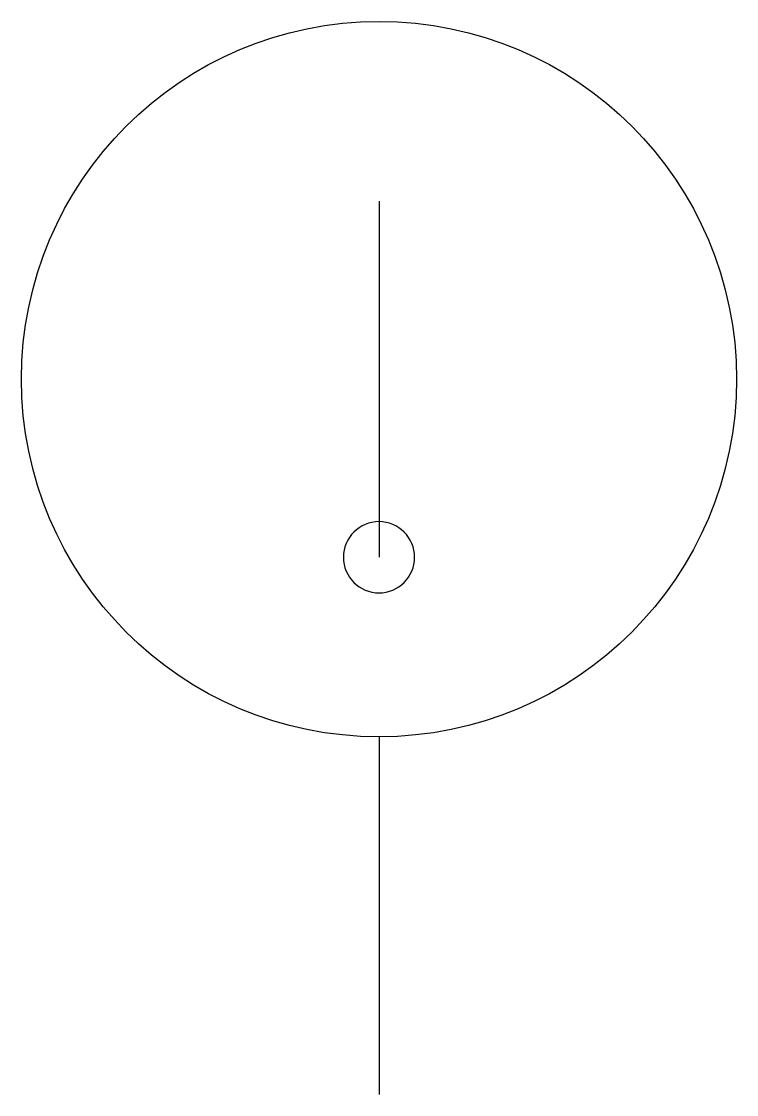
# Model space of a CAD drawing. Header units: millimetres. Extents: x -5 to 5, y 0 to 15.
import ezdxf

# ---------------------------------------------------------------- set-up
doc = ezdxf.new("R2010")
doc.units = ezdxf.units.MM
doc.linetypes.add('K5LT_BASIC', pattern=[0])

msp = doc.modelspace()

# ---------------------------------------------------------------- linework, layer by layer
at = {"color": 1, "linetype": 'K5LT_BASIC'}
for p, q in [((0, 12.49), (0, 7.51)), ((0, 5), (0, 0))]:
    msp.add_line(p, q, dxfattribs=at)
msp.add_circle((0, 10), 5, dxfattribs=at)
for start, end in [(0, 180), (180, 0)]:
    msp.add_arc((0, 7.51), 0.498, start, end, dxfattribs=at)

doc.saveas('drawing.dxf')
